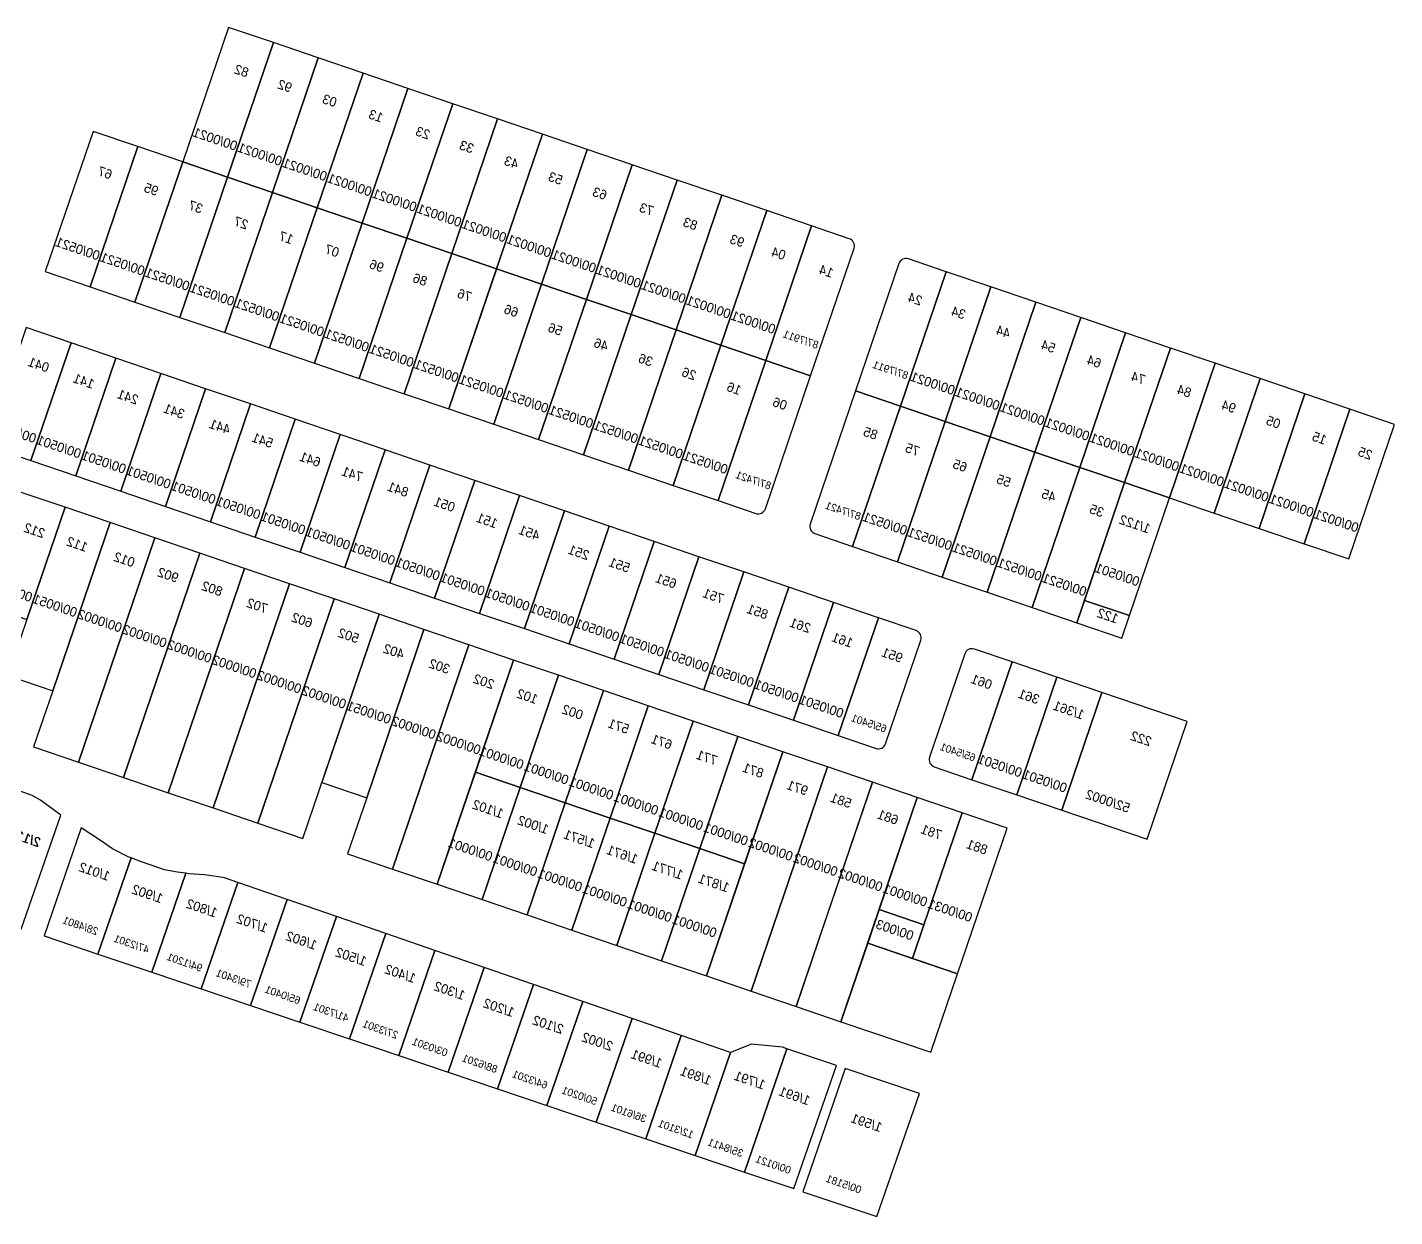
# Model space of a CAD drawing. Header units: metres. Extents: x 639570 to 641101, y 3298531 to 3299355.
# Drawn here: x 640524 to 641101, y 3298531 to 3299033 of the extents above; entities that cross this region are included whole.
import ezdxf

# ---------------------------------------------------------------- set-up
doc = ezdxf.new("R2010")
doc.units = ezdxf.units.M
doc.header["$MEASUREMENT"] = 0
doc.layers.add('NO', color=4, linetype='Continuous')
doc.layers.add('S', color=7, linetype='Continuous')
doc.layers.add('Parcel_Boundary', color=1, linetype='Continuous', lineweight=30)
doc.styles.add('AREA', font='NASKHD.shx', dxfattribs={"height": 4})

msp = doc.modelspace()

# ---------------------------------------------------------------- linework, layer by layer
at = {"layer": 'Parcel_Boundary'}
for points in [[(640627.96, 3299026.99), (640609.03, 3299033.44), (640589.69, 3298976.64), (640608.63, 3298970.19), (640614.23, 3298986.65), (640627.96, 3299026.99)], [(640646.9, 3299020.55), (640627.96, 3299026.99), (640614.23, 3298986.65), (640608.63, 3298970.19), (640627.56, 3298963.75), (640646.9, 3299020.55)], [(640665.83, 3299014.1), (640646.9, 3299020.55), (640627.56, 3298963.75), (640646.49, 3298957.3), (640665.83, 3299014.1)], [(640684.76, 3299007.66), (640665.83, 3299014.1), (640646.49, 3298957.3), (640665.43, 3298950.86), (640684.76, 3299007.66)], [(640703.7, 3299001.21), (640684.76, 3299007.66), (640665.43, 3298950.86), (640684.36, 3298944.41), (640703.7, 3299001.21)], [(640722.63, 3298994.77), (640703.7, 3299001.21), (640684.36, 3298944.41), (640703.29, 3298937.97), (640722.63, 3298994.77)], [(640741.56, 3298988.32), (640722.63, 3298994.77), (640703.29, 3298937.97), (640722.22, 3298931.52), (640741.56, 3298988.32)], [(640570.76, 3298983.09), (640551.83, 3298989.53), (640531.69, 3298930.37), (640550.62, 3298923.92), (640570.76, 3298983.09)], [(640760.49, 3298981.87), (640741.56, 3298988.32), (640722.22, 3298931.52), (640741.16, 3298925.08), (640760.49, 3298981.87)], [(640589.69, 3298976.64), (640570.76, 3298983.09), (640550.62, 3298923.92), (640569.55, 3298917.47), (640589.69, 3298976.64)], [(640779.43, 3298975.43), (640760.49, 3298981.87), (640741.16, 3298925.08), (640760.09, 3298918.63), (640779.43, 3298975.43)], [(640608.63, 3298970.19), (640589.69, 3298976.64), (640569.55, 3298917.47), (640588.48, 3298911.03), (640608.63, 3298970.19)], [(640798.36, 3298968.98), (640779.43, 3298975.43), (640760.09, 3298918.63), (640779.02, 3298912.18), (640798.36, 3298968.98)], [(640627.56, 3298963.75), (640608.63, 3298970.19), (640588.48, 3298911.03), (640607.42, 3298904.58), (640627.56, 3298963.75)], [(640817.29, 3298962.54), (640798.36, 3298968.98), (640779.02, 3298912.18), (640797.96, 3298905.74), (640817.29, 3298962.54)], [(640646.49, 3298957.3), (640627.56, 3298963.75), (640607.42, 3298904.58), (640626.35, 3298898.14), (640646.49, 3298957.3)], [(640836.23, 3298956.09), (640817.29, 3298962.54), (640797.96, 3298905.74), (640816.89, 3298899.29), (640836.23, 3298956.09)], [(640665.43, 3298950.86), (640646.49, 3298957.3), (640626.35, 3298898.14), (640645.28, 3298891.69), (640665.43, 3298950.86)], [(640684.36, 3298944.41), (640665.43, 3298950.86), (640645.28, 3298891.69), (640664.22, 3298885.25), (640684.36, 3298944.41)], [(640855.16, 3298949.65), (640836.23, 3298956.09), (640816.89, 3298899.29), (640835.82, 3298892.85), (640855.16, 3298949.65)], [(640703.29, 3298937.97), (640684.36, 3298944.41), (640664.22, 3298885.25), (640683.15, 3298878.8), (640703.29, 3298937.97)], [(640722.22, 3298931.52), (640703.29, 3298937.97), (640683.15, 3298878.8), (640702.08, 3298872.36), (640722.22, 3298931.52)], [(640741.16, 3298925.08), (640722.22, 3298931.52), (640722.03, 3298930.95), (640702.08, 3298872.36), (640721.01, 3298865.91), (640741.16, 3298925.08)], [(640930.89, 3298923.86), (640911.96, 3298930.31), (640892.62, 3298873.51), (640911.55, 3298867.06), (640930.89, 3298923.86)], [(640760.09, 3298918.63), (640741.16, 3298925.08), (640721.01, 3298865.91), (640739.95, 3298859.46), (640760.09, 3298918.63)], [(640949.82, 3298917.42), (640930.89, 3298923.86), (640911.55, 3298867.06), (640930.49, 3298860.62), (640949.82, 3298917.42)], [(640779.02, 3298912.18), (640760.09, 3298918.63), (640739.95, 3298859.46), (640758.88, 3298853.02), (640779.02, 3298912.18)], [(640968.76, 3298910.97), (640949.82, 3298917.42), (640930.49, 3298860.62), (640949.42, 3298854.17), (640968.76, 3298910.97)], [(640793.9, 3298893.83), (640797.96, 3298905.74), (640779.02, 3298912.18), (640758.88, 3298853.02), (640777.81, 3298846.57), (640793.9, 3298893.83)], [(640987.69, 3298904.53), (640968.76, 3298910.97), (640949.42, 3298854.17), (640968.35, 3298847.73), (640987.69, 3298904.53)], [(640542.56, 3298900.25), (640523.63, 3298906.7), (640506.71, 3298857), (640525.64, 3298850.56), (640542.56, 3298900.25)], [(640816.89, 3298899.29), (640797.96, 3298905.74), (640793.9, 3298893.83), (640777.81, 3298846.57), (640796.75, 3298840.13), (640816.89, 3298899.29)], [(641006.62, 3298898.08), (640987.69, 3298904.53), (640968.35, 3298847.73), (640987.28, 3298841.28), (641006.62, 3298898.08)], [(640561.49, 3298893.81), (640542.56, 3298900.25), (640525.64, 3298850.56), (640544.58, 3298844.11), (640561.49, 3298893.81)], [(640835.82, 3298892.85), (640816.89, 3298899.29), (640796.75, 3298840.13), (640815.68, 3298833.68), (640835.82, 3298892.85)], [(640580.43, 3298887.36), (640561.49, 3298893.81), (640544.58, 3298844.11), (640563.51, 3298837.66), (640580.43, 3298887.36)], [(641025.55, 3298891.64), (641006.62, 3298898.08), (640987.28, 3298841.28), (641006.22, 3298834.84), (641025.55, 3298891.64)], [(640599.36, 3298880.92), (640580.43, 3298887.36), (640563.51, 3298837.66), (640582.44, 3298831.22), (640599.36, 3298880.92)], [(641044.49, 3298885.19), (641025.55, 3298891.64), (641006.22, 3298834.84), (641025.15, 3298828.39), (641044.49, 3298885.19)], [(641063.42, 3298878.74), (641044.49, 3298885.19), (641025.15, 3298828.39), (641044.08, 3298821.95), (641063.42, 3298878.74)], [(640618.29, 3298874.47), (640599.36, 3298880.92), (640582.44, 3298831.22), (640601.37, 3298824.77), (640618.29, 3298874.47)], [(641082.35, 3298872.3), (641063.42, 3298878.74), (641044.08, 3298821.95), (641063.02, 3298815.5), (641082.35, 3298872.3)], [(640637.23, 3298868.03), (640618.29, 3298874.47), (640601.37, 3298824.77), (640620.31, 3298818.33), (640637.23, 3298868.03)], [(640911.55, 3298867.06), (640892.62, 3298873.51), (640872.48, 3298814.35), (640891.41, 3298807.9), (640901.7, 3298838.13), (640911.55, 3298867.06)], [(641101.29, 3298865.85), (641082.35, 3298872.3), (641063.02, 3298815.5), (641081.95, 3298809.05), (641101.29, 3298865.85)], [(640656.16, 3298861.58), (640637.23, 3298868.03), (640620.31, 3298818.33), (640639.24, 3298811.88), (640656.16, 3298861.58)], [(640930.49, 3298860.62), (640911.55, 3298867.06), (640901.7, 3298838.13), (640891.41, 3298807.9), (640910.34, 3298801.45), (640930.49, 3298860.62)], [(640675.09, 3298855.14), (640656.16, 3298861.58), (640639.24, 3298811.88), (640658.17, 3298805.44), (640675.09, 3298855.14)], [(640949.42, 3298854.17), (640930.49, 3298860.62), (640910.34, 3298801.45), (640929.28, 3298795.01), (640949.42, 3298854.17)], [(640694.02, 3298848.69), (640675.09, 3298855.14), (640658.17, 3298805.44), (640677.11, 3298798.99), (640694.02, 3298848.69)], [(640968.35, 3298847.73), (640949.42, 3298854.17), (640929.28, 3298795.01), (640948.21, 3298788.56), (640968.35, 3298847.73)], [(640712.96, 3298842.24), (640694.02, 3298848.69), (640677.11, 3298798.99), (640696.04, 3298792.55), (640712.96, 3298842.24)], [(640987.28, 3298841.28), (640968.35, 3298847.73), (640948.21, 3298788.56), (640967.14, 3298782.12), (640987.28, 3298841.28)], [(640731.89, 3298835.8), (640712.96, 3298842.24), (640696.04, 3298792.55), (640714.97, 3298786.1), (640731.89, 3298835.8)], [(641006.22, 3298834.84), (640987.28, 3298841.28), (640970.37, 3298791.58), (640989.3, 3298785.14), (641006.22, 3298834.84)], [(640540.06, 3298830.86), (640521.13, 3298837.3), (640505.02, 3298789.97), (640523.95, 3298783.52), (640540.06, 3298830.86)], [(640750.82, 3298829.35), (640731.89, 3298835.8), (640714.97, 3298786.1), (640733.9, 3298779.65), (640750.82, 3298829.35)], [(640559, 3298824.41), (640540.06, 3298830.86), (640523.95, 3298783.52), (640515.89, 3298759.86), (640534.82, 3298753.41), (640559, 3298824.41)], [(640769.76, 3298822.91), (640750.82, 3298829.35), (640733.9, 3298779.65), (640752.84, 3298773.21), (640769.76, 3298822.91)], [(640577.93, 3298817.97), (640559, 3298824.41), (640534.82, 3298753.41), (640526.77, 3298729.75), (640545.7, 3298723.3), (640577.93, 3298817.97)], [(640596.86, 3298811.52), (640577.93, 3298817.97), (640545.7, 3298723.3), (640564.63, 3298716.86), (640596.86, 3298811.52)], [(640788.69, 3298816.46), (640769.76, 3298822.91), (640752.84, 3298773.21), (640771.77, 3298766.76), (640788.69, 3298816.46)], [(640807.62, 3298810.02), (640788.69, 3298816.46), (640771.77, 3298766.76), (640790.7, 3298760.32), (640807.62, 3298810.02)], [(640615.79, 3298805.07), (640596.86, 3298811.52), (640564.63, 3298716.86), (640583.57, 3298710.41), (640615.79, 3298805.07)], [(640826.56, 3298803.57), (640807.62, 3298810.02), (640790.7, 3298760.32), (640809.64, 3298753.87), (640826.56, 3298803.57)], [(640634.73, 3298798.63), (640615.79, 3298805.07), (640583.57, 3298710.41), (640602.5, 3298703.96), (640634.73, 3298798.63)], [(640845.49, 3298797.12), (640826.56, 3298803.57), (640809.64, 3298753.87), (640828.57, 3298747.43), (640845.49, 3298797.12)], [(640653.66, 3298792.18), (640634.73, 3298798.63), (640602.5, 3298703.96), (640621.43, 3298697.52), (640653.66, 3298792.18)], [(640864.42, 3298790.68), (640845.49, 3298797.12), (640828.57, 3298747.43), (640847.5, 3298740.98), (640864.42, 3298790.68)], [(640672.59, 3298785.74), (640653.66, 3298792.18), (640621.43, 3298697.52), (640640.37, 3298691.07), (640672.59, 3298785.74)], [(640883.35, 3298784.23), (640864.42, 3298790.68), (640847.5, 3298740.98), (640866.43, 3298734.53), (640883.35, 3298784.23)], [(640989.3, 3298785.14), (640970.37, 3298791.58), (640967.14, 3298782.12), (640986.08, 3298775.67), (640989.3, 3298785.14)], [(640691.53, 3298779.29), (640672.59, 3298785.74), (640648.42, 3298714.74), (640667.36, 3298708.29), (640691.53, 3298779.29)], [(640710.46, 3298772.85), (640691.53, 3298779.29), (640667.36, 3298708.29), (640659.3, 3298684.63), (640678.23, 3298678.18), (640710.46, 3298772.85)], [(640729.39, 3298766.4), (640710.46, 3298772.85), (640678.23, 3298678.18), (640697.16, 3298671.74), (640729.39, 3298766.4)], [(640748.32, 3298759.96), (640729.39, 3298766.4), (640713.28, 3298719.07), (640732.21, 3298712.62), (640748.32, 3298759.96)], [(640958.71, 3298759.16), (640939.78, 3298765.61), (640922.86, 3298715.91), (640941.79, 3298709.46), (640958.71, 3298759.16)], [(640767.26, 3298753.51), (640748.32, 3298759.96), (640732.21, 3298712.62), (640751.14, 3298706.18), (640767.26, 3298753.51)], [(640977.64, 3298752.72), (640958.71, 3298759.16), (640941.79, 3298709.46), (640960.73, 3298703.02), (640977.64, 3298752.72)], [(640786.19, 3298747.06), (640767.26, 3298753.51), (640751.14, 3298706.18), (640770.08, 3298699.73), (640786.19, 3298747.06)], [(641013.71, 3298740.44), (640977.64, 3298752.72), (640960.73, 3298703.02), (640996.79, 3298690.74), (641013.71, 3298740.44)], [(640805.12, 3298740.62), (640786.19, 3298747.06), (640770.08, 3298699.73), (640789.01, 3298693.29), (640805.12, 3298740.62)], [(640824.06, 3298734.17), (640805.12, 3298740.62), (640789.01, 3298693.29), (640807.94, 3298686.84), (640824.06, 3298734.17)], [(640842.99, 3298727.73), (640824.06, 3298734.17), (640807.94, 3298686.84), (640826.88, 3298680.39), (640842.99, 3298727.73)], [(640861.92, 3298721.28), (640842.99, 3298727.73), (640810.76, 3298633.06), (640829.69, 3298626.62), (640861.92, 3298721.28)], [(640880.86, 3298714.84), (640861.92, 3298721.28), (640829.69, 3298626.62), (640848.63, 3298620.17), (640880.86, 3298714.84)], [(640732.21, 3298712.62), (640713.28, 3298719.07), (640697.16, 3298671.74), (640716.1, 3298665.29), (640732.21, 3298712.62)], [(640899.79, 3298708.39), (640880.86, 3298714.84), (640861.52, 3298658.04), (640848.63, 3298620.17), (640867.56, 3298613.73), (640899.79, 3298708.39)], [(640538.21, 3298700.92), (640529.7, 3298707.33), (640526.14, 3298709.27), (640520.18, 3298711.37), (640502.03, 3298659.45), (640521.43, 3298652.84), (640538.21, 3298700.92)], [(640751.14, 3298706.18), (640732.21, 3298712.62), (640716.1, 3298665.29), (640735.03, 3298658.85), (640751.14, 3298706.18)], [(640918.72, 3298701.94), (640899.79, 3298708.39), (640883.67, 3298661.06), (640902.61, 3298654.61), (640918.72, 3298701.94)], [(640770.08, 3298699.73), (640751.14, 3298706.18), (640735.03, 3298658.85), (640753.96, 3298652.4), (640770.08, 3298699.73)], [(640789.01, 3298693.29), (640770.08, 3298699.73), (640753.96, 3298652.4), (640772.9, 3298645.95), (640789.01, 3298693.29)], [(640937.65, 3298695.5), (640918.72, 3298701.94), (640902.61, 3298654.61), (640897.77, 3298640.41), (640916.71, 3298633.97), (640937.65, 3298695.5)], [(640567.92, 3298682.92), (640566.71, 3298683.4), (640560.08, 3298686.67), (640555.01, 3298690.21), (640546.87, 3298695.52), (640531.16, 3298649.95), (640553.9, 3298642.29), (640567.92, 3298682.92)], [(640807.94, 3298686.84), (640789.01, 3298693.29), (640772.9, 3298645.95), (640791.83, 3298639.51), (640807.94, 3298686.84)], [(640826.88, 3298680.39), (640807.94, 3298686.84), (640791.83, 3298639.51), (640810.76, 3298633.06), (640826.88, 3298680.39)], [(640591.05, 3298676.39), (640587.56, 3298676.94), (640582, 3298677.89), (640576.31, 3298679.87), (640571.89, 3298681.35), (640567.92, 3298682.92), (640553.9, 3298642.29), (640576.65, 3298634.62), (640591.05, 3298676.39)], [(640612.99, 3298672.53), (640607.36, 3298674.47), (640603.86, 3298675.06), (640598.86, 3298675.75), (640592.21, 3298676.21), (640591.05, 3298676.39), (640576.65, 3298634.62), (640597.5, 3298627.6), (640612.99, 3298672.53)], [(640633.79, 3298665.36), (640612.99, 3298672.53), (640597.5, 3298627.6), (640618.35, 3298620.57), (640633.79, 3298665.36)], [(640654.59, 3298658.19), (640633.79, 3298665.36), (640618.35, 3298620.57), (640639.19, 3298613.55), (640654.59, 3298658.19)], [(640675.39, 3298651.01), (640654.59, 3298658.19), (640639.19, 3298613.55), (640660.04, 3298606.52), (640675.39, 3298651.01)], [(640902.61, 3298654.61), (640883.67, 3298661.06), (640878.84, 3298646.86), (640897.77, 3298640.41), (640902.61, 3298654.61)], [(640696.18, 3298643.84), (640675.39, 3298651.01), (640660.04, 3298606.52), (640680.89, 3298599.5), (640696.18, 3298643.84)], [(640916.71, 3298633.97), (640878.84, 3298646.86), (640867.56, 3298613.73), (640905.43, 3298600.83), (640916.71, 3298633.97)], [(640716.98, 3298636.67), (640696.18, 3298643.84), (640680.89, 3298599.5), (640701.74, 3298592.47), (640716.98, 3298636.67)], [(640737.78, 3298629.5), (640716.98, 3298636.67), (640701.74, 3298592.47), (640722.59, 3298585.44), (640737.78, 3298629.5)], [(640758.58, 3298622.33), (640737.78, 3298629.5), (640722.59, 3298585.44), (640743.44, 3298578.42), (640758.58, 3298622.33)], [(640779.38, 3298615.15), (640758.58, 3298622.33), (640743.44, 3298578.42), (640764.29, 3298571.39), (640779.38, 3298615.15)], [(640800.17, 3298607.98), (640779.38, 3298615.15), (640764.29, 3298571.39), (640785.13, 3298564.37), (640800.17, 3298607.98)], [(640820.97, 3298600.81), (640800.17, 3298607.98), (640785.13, 3298564.37), (640805.98, 3298557.34), (640820.97, 3298600.81)], [(640844.76, 3298602.31), (640842.84, 3298602.96), (640829.79, 3298604.29), (640820.97, 3298600.81), (640805.98, 3298557.34), (640826.83, 3298550.32), (640844.76, 3298602.31)], [(640865.61, 3298595.29), (640844.76, 3298602.31), (640826.83, 3298550.32), (640847.68, 3298543.29), (640865.61, 3298595.29)], [(640851.47, 3298542.02), (640882.74, 3298531.48), (640900.68, 3298583.47), (640869.4, 3298594.01), (640851.47, 3298542.02)]]:
    msp.add_lwpolyline(points, close=True, dxfattribs=at)
for points in [[(640873.07, 3298940.19, 0.414214), (640871.08, 3298944.23), (640855.16, 3298949.65), (640835.82, 3298892.85), (640854.75, 3298886.4), (640873.07, 3298940.19, 0.414214)], [(640911.96, 3298930.31), (640896.03, 3298935.73, 0.414214), (640892, 3298933.74), (640873.69, 3298879.96), (640892.62, 3298873.51), (640911.96, 3298930.31)], [(640854.75, 3298886.4), (640835.82, 3298892.85), (640815.68, 3298833.68), (640831.6, 3298828.26, 0.414214), (640835.64, 3298830.25), (640854.75, 3298886.4)], [(640892.62, 3298873.51), (640873.69, 3298879.96), (640854.57, 3298823.8, 0.414214), (640856.56, 3298819.77), (640872.48, 3298814.35), (640892.62, 3298873.51)], [(640901.26, 3298774.78, 0.414214), (640899.28, 3298778.81), (640883.35, 3298784.23), (640866.43, 3298734.53), (640882.36, 3298729.11, 0.414214), (640886.39, 3298731.1), (640901.26, 3298774.78, 0.414214)], [(640939.78, 3298765.61), (640923.86, 3298771.03, 0.414214), (640919.82, 3298769.04), (640904.95, 3298725.36, 0.414214), (640906.94, 3298721.33), (640922.86, 3298715.91), (640939.78, 3298765.61)]]:
    msp.add_lwpolyline(points, format="xyb", close=True, dxfattribs=at)

# ---------------------------------------------------------------- texts
at = {"layer": 'NO', "style": 'AREA', "text_generation_flag": 2}
for s, rotation, p in [('82', 341.19913, (640616.72, 3299012.24, 22.51)), ('92', 341.19913, (640634.98, 3299005.87, 22.51)), ('03', 341.19913, (640653.89, 3298999.66, 22.51)), ('13', 341.19913, (640673.42, 3298993.22, 22.51)), ('23', 341.19913, (640693.27, 3298986.04, 22.51)), ('33', 341.19913, (640711.74, 3298980.18, 22.51)), ('67', 341.19913, (640559.08, 3298969.2, 22.51)), ('43', 341.19913, (640730.63, 3298973.62, 22.51)), ('53', 341.19913, (640749.24, 3298966.88, 22.51)), ('95', 341.19913, (640578.59, 3298962.25, 22.51)), ('63', 341.19913, (640767.92, 3298960.49, 22.51)), ('37', 341.19913, (640597.35, 3298954.8, 22.51)), ('73', 341.19913, (640787.71, 3298953.85, 22.51)), ('27', 341.19913, (640616.51, 3298948.04, 22.51)), ('83', 341.19913, (640806.15, 3298947.7, 22.51)), ('17', 341.19913, (640635.51, 3298941.83, 22.51)), ('93', 341.19913, (640825.91, 3298940.52, 22.51)), ('07', 341.19913, (640654.91, 3298936.31, 22.51)), ('04', 341.19913, (640843.4, 3298935.15, 22.51)), ('96', 341.19913, (640673.75, 3298929.95, 22.51)), ('86', 341.19913, (640692.06, 3298924.14, 22.51)), ('14', 341.19913, (640863.53, 3298927.66, 22.51)), ('76', 341.19913, (640710.87, 3298917.58, 22.51)), ('66', 341.19913, (640730.57, 3298910.97, 22.51)), ('24', 341.19913, (640901.03, 3298915.93, 22.51)), ('34', 341.19913, (640919.34, 3298910.12, 22.51)), ('56', 341.19913, (640749.14, 3298903.18, 22.51)), ('44', 341.19913, (640938.25, 3298902.13, 22.51)), ('46', 341.19913, (640768.49, 3298896.77, 22.51)), ('54', 341.19913, (640957.26, 3298895.91, 22.51)), ('041', 341.19913, (640532.47, 3298887.74, 22.51)), ('36', 341.19913, (640787.3, 3298890.21, 22.51)), ('64', 341.19913, (640976.61, 3298889.51, 22.51)), ('141', 341.19913, (640551.52, 3298880.83, 22.51)), ('26', 341.19913, (640805.61, 3298884.4, 22.51)), ('74', 341.19913, (640995.22, 3298882.6, 22.51)), ('16', 341.19913, (640824.62, 3298878.18, 22.51)), ('84', 341.19913, (641014.63, 3298877.08, 22.51)), ('241', 341.19913, (640570.15, 3298874.15, 22.51)), ('06', 341.19913, (640843.97, 3298871.78, 22.51)), ('94', 341.19913, (641033.43, 3298870.53, 22.51)), ('341', 341.19913, (640589.69, 3298868.09, 22.51)), ('441', 341.19913, (640608.98, 3298861.6, 22.51)), ('85', 341.19913, (640882.21, 3298859.28, 22.51)), ('05', 341.19913, (641052.24, 3298863.97, 22.51)), ('541', 341.19913, (640627, 3298855.83, 22.51)), ('15', 341.19913, (641071.68, 3298857.22, 22.51)), ('641', 341.19913, (640647.09, 3298847.77, 22.51)), ('75', 341.19913, (640899.93, 3298852.42, 22.51)), ('25', 341.19913, (641091.03, 3298850.81, 22.51)), ('741', 341.19913, (640664.87, 3298841.58, 22.51)), ('65', 341.19913, (640919.98, 3298845.62, 22.51)), ('841', 341.19913, (640684.16, 3298835.1, 22.51)), ('55', 341.19913, (640938.44, 3298839.26, 22.51)), ('45', 341.19913, (640957.45, 3298833.05, 22.51)), ('051', 341.19913, (640703.8, 3298828.79, 22.51)), ('35', 341.19913, (640977.7, 3298826.59, 22.51)), ('212', 341.19913, (640530.68, 3298817.79, 22.51)), ('151', 341.19913, (640721.76, 3298821.94, 22.51)), ('1/122', 341.19913, (640997.3, 3298819.77, 22.51)), ('112', 341.19913, (640548.7, 3298811.98, 22.51)), ('451', 341.19913, (640739.6, 3298816.83, 22.51)), ('251', 341.19913, (640760.47, 3298808.49, 22.51)), ('012', 341.19913, (640568.61, 3298805.5, 22.51)), ('551', 341.19913, (640777.65, 3298803.21, 22.51)), ('902', 341.19913, (640587.1, 3298798.99, 22.51)), ('651', 341.19913, (640797.36, 3298796.48, 22.51)), ('802', 341.19913, (640605.69, 3298793.22, 22.51)), ('751', 341.19913, (640817.32, 3298790.17, 22.51)), ('702', 341.19913, (640624.74, 3298786.02, 22.51)), ('851', 341.19913, (640835.95, 3298783.5, 22.51)), ('602', 341.19913, (640643.67, 3298779.92, 22.51)), ('261', 341.19913, (640853.98, 3298777.73, 22.51)), ('122', 341.19913, (640983.78, 3298781.79, 22.51)), ('502', 341.19913, (640663.3, 3298773.42, 22.51)), ('161', 341.19913, (640871.76, 3298771.54, 22.51)), ('402', 341.19913, (640682.38, 3298766.77, 22.51)), ('302', 341.19913, (640701.65, 3298760.47, 22.51)), ('951', 341.19913, (640892.8, 3298765.18, 22.51)), ('202', 341.19913, (640720.38, 3298754.02, 22.51)), ('061', 341.19913, (640930.5, 3298753.91, 22.51)), ('102', 341.19913, (640738.75, 3298747.77, 22.51)), ('361', 341.19913, (640950.49, 3298747.68, 22.51)), ('1/361', 341.19913, (640969.42, 3298741.23, 22.51)), ('002', 341.19913, (640757.83, 3298741.12, 22.51)), ('571', 341.19913, (640777.3, 3298735.17, 22.51)), ('671', 341.19913, (640795.47, 3298728.57, 22.51)), ('222', 341.19913, (640997.83, 3298729.94, 22.51)), ('771', 341.19913, (640814.55, 3298721.92, 22.51)), ('871', 341.19913, (640834.1, 3298716.52, 22.51)), ('971', 341.19913, (640852.78, 3298709.16, 22.51)), ('581', 341.19913, (640871.2, 3298703.81, 22.51)), ('1/102', 341.19913, (640724.24, 3298699.52, 22.51)), ('681', 341.19913, (640890.98, 3298696.76, 22.51)), ('1/002', 341.19913, (640743.32, 3298692.87, 22.51)), ('781', 341.19913, (640909.35, 3298690.51, 22.51)), ('2/112', 340.57027, (640528.7, 3298687.33, 5.4)), ('2/112', 341.19913, (640528.93, 3298687.34, 16.76)), ('1/571', 341.19913, (640762.8, 3298686.92, 22.51)), ('1/671', 341.19913, (640780.97, 3298680.32, 22.51)), ('881', 341.19913, (640928.63, 3298684.21, 22.51)), ('1/012', 341.19913, (640558.12, 3298673.12, 22.51)), ('1/771', 341.19913, (640800.05, 3298673.66, 22.51)), ('1/871', 341.19913, (640819.6, 3298668.26, 22.51)), ('1/902', 341.19913, (640580.49, 3298663.69, 22.51)), ('1/802', 341.19913, (640603.46, 3298657.65, 22.51)), ('1/702', 341.19913, (640624.75, 3298651.26, 34.8)), ('1/602', 341.19913, (640645.51, 3298644, 34.8)), ('1/502', 341.19913, (640666.44, 3298637.19, 34.8)), ('1/402', 341.19913, (640687.24, 3298630.01, 34.8)), ('1/302', 341.19913, (640708.03, 3298622.84, 34.8)), ('1/202', 341.19913, (640728.83, 3298615.67, 34.8)), ('2/102', 341.19913, (640749.63, 3298608.49, 34.8)), ('2/002', 341.19913, (640770.43, 3298601.32, 34.8)), ('1/991', 341.19913, (640791.23, 3298594.15, 34.8)), ('1/891', 341.19913, (640812.02, 3298586.97, 34.8)), ('1/791', 341.19913, (640834.79, 3298585.02, 34.8)), ('1/691', 341.19913, (640853.67, 3298578.43, 34.8)), ('1/591', 341.19913, (640884.06, 3298567.11, 42.38))]:
    msp.add_text(s, height=4, rotation=rotation, dxfattribs=at).set_placement(p)
at = {"layer": 'S', "style": 'AREA', "text_generation_flag": 2}
for s, height, rotation, p in [('00/0021', 4, 341.19913, (640611.9, 3298981.3, 22.51)), ('00/0021', 4, 341.19913, (640630.83, 3298974.85, 22.51)), ('00/0021', 4, 341.19913, (640649.76, 3298968.41, 22.51)), ('00/0021', 4, 341.19913, (640668.7, 3298961.96, 22.51)), ('00/0021', 4, 341.19913, (640687.63, 3298955.51, 22.51)), ('00/0021', 4, 341.19913, (640706.56, 3298949.07, 22.51)), ('00/0021', 4, 341.19913, (640725.49, 3298942.62, 22.51)), ('00/0021', 4, 341.19913, (640744.43, 3298936.18, 22.51)), ('00/0521', 4, 341.19913, (640553.89, 3298935.02, 22.51)), ('00/0021', 4, 341.19913, (640763.36, 3298929.73, 22.51)), ('00/0521', 4, 341.19913, (640572.82, 3298928.58, 22.51)), ('00/0521', 4, 341.19913, (640591.75, 3298922.13, 22.51)), ('00/0021', 4, 341.19913, (640782.29, 3298923.29, 22.51)), ('00/0521', 4, 341.19913, (640610.69, 3298915.69, 22.51)), ('00/0021', 4, 341.19913, (640801.23, 3298916.84, 22.51)), ('00/0521', 4, 341.19913, (640629.62, 3298909.24, 22.51)), ('00/0021', 4, 341.19913, (640820.16, 3298910.39, 22.51)), ('00/0521', 4, 341.19913, (640648.55, 3298902.79, 22.51)), ('00/0021', 4, 341.19913, (640839.09, 3298903.95, 22.51)), ('00/0521', 4, 341.19913, (640667.49, 3298896.35, 22.51)), ('87/7911', 3.2, 341.19913, (640857.42, 3298897.7, 22.51)), ('00/0521', 4, 341.19913, (640686.42, 3298889.9, 22.51)), ('00/0521', 4, 341.19913, (640705.35, 3298883.46, 22.51)), ('87/7911', 3.2, 341.19913, (640895.28, 3298884.81, 22.51)), ('00/0021', 4, 341.19913, (640914.82, 3298878.17, 22.51)), ('00/0521', 4, 341.19913, (640724.28, 3298877.01, 22.51)), ('00/0021', 4, 341.19913, (640933.76, 3298871.72, 22.51)), ('00/0521', 4, 341.19913, (640743.22, 3298870.57, 22.51)), ('00/0521', 4, 341.19913, (640762.15, 3298864.12, 22.51)), ('00/0021', 4, 341.19913, (640952.69, 3298865.28, 22.51)), ('00/0501', 4, 341.19913, (640527.04, 3298857.86, 22.51)), ('00/0521', 4, 341.19913, (640781.08, 3298857.68, 22.51)), ('00/0021', 4, 341.19913, (640971.62, 3298858.83, 22.51)), ('00/0501', 4, 341.19913, (640545.98, 3298851.42, 22.51)), ('00/0521', 4, 341.19913, (640800.02, 3298851.23, 22.51)), ('00/0021', 4, 341.19913, (640990.55, 3298852.38, 22.51)), ('00/0501', 4, 341.19913, (640564.91, 3298844.97, 22.51)), ('00/0521', 4, 341.19913, (640818.95, 3298844.78, 22.51)), ('00/0021', 4, 341.19913, (641009.49, 3298845.94, 22.51)), ('00/0501', 4, 341.19913, (640583.84, 3298838.53, 22.51)), ('00/0021', 4, 341.19913, (641028.42, 3298839.49, 22.51)), ('00/0501', 4, 341.19913, (640602.77, 3298832.08, 22.51)), ('87/7421', 3.2, 341.19913, (640837.42, 3298838.29, 22.51)), ('00/0021', 4, 341.19913, (641047.35, 3298833.05, 22.51)), ('00/0501', 4, 341.19913, (640621.71, 3298825.64, 22.51)), ('00/0021', 4, 341.19913, (641066.29, 3298826.6, 22.51)), ('87/7421', 3.2, 341.19913, (640875.29, 3298825.39, 22.51)), ('00/0021', 4, 341.19913, (641085.22, 3298820.16, 22.51)), ('00/0501', 4, 341.19913, (640640.64, 3298819.19, 22.51)), ('00/0521', 4, 341.19913, (640894.68, 3298819, 22.51)), ('00/0501', 4, 341.19913, (640659.57, 3298812.74, 22.51)), ('00/0521', 4, 341.19913, (640913.61, 3298812.56, 22.51)), ('00/0501', 4, 341.19913, (640678.51, 3298806.3, 22.51)), ('00/0521', 4, 341.19913, (640932.55, 3298806.11, 22.51)), ('00/0501', 4, 341.19913, (640697.44, 3298799.85, 22.51)), ('00/0521', 4, 341.19913, (640951.48, 3298799.66, 22.51)), ('00/0501', 4, 341.19913, (640992.75, 3298797.43, 22.51)), ('00/0501', 4, 341.19913, (640716.37, 3298793.41, 22.51)), ('00/0521', 4, 341.19913, (640970.41, 3298793.22, 22.51)), ('00/0001', 4, 341.19913, (640525.35, 3298790.83, 22.51)), ('00/0501', 4, 341.19913, (640735.3, 3298786.96, 22.51)), ('00/0051', 4, 341.19913, (640544.28, 3298784.39, 22.51)), ('00/0501', 4, 341.19913, (640754.24, 3298780.52, 22.51)), ('00/0002', 4, 341.19913, (640563.22, 3298777.94, 22.51)), ('00/0501', 4, 341.19913, (640773.17, 3298774.07, 22.51)), ('00/0002', 4, 341.19913, (640582.15, 3298771.5, 22.51)), ('00/0002', 4, 341.19913, (640601.08, 3298765.05, 22.51)), ('00/0501', 4, 341.19913, (640792.1, 3298767.63, 22.51)), ('00/0002', 4, 341.19913, (640620.01, 3298758.6, 22.51)), ('00/0501', 4, 341.19913, (640811.04, 3298761.18, 22.51)), ('00/0002', 4, 341.19913, (640638.95, 3298752.16, 22.51)), ('00/0501', 4, 341.19913, (640829.97, 3298754.73, 22.51)), ('00/0002', 4, 341.19913, (640657.88, 3298745.71, 22.51)), ('00/0501', 4, 341.19913, (640848.9, 3298748.29, 22.51)), ('00/0051', 4, 341.19913, (640676.81, 3298739.27, 22.51)), ('00/0501', 4, 341.19913, (640867.83, 3298741.84, 22.51)), ('65/5401', 3.2, 341.19913, (640886.22, 3298735.69, 22.51)), ('00/0002', 4, 341.19913, (640695.75, 3298732.82, 22.51)), ('00/0002', 4, 341.19913, (640714.68, 3298726.38, 22.51)), ('00/0001', 4, 341.19913, (640732.83, 3298720.15, 22.51)), ('65/5401', 3.2, 341.19913, (640923.72, 3298723.51, 22.51)), ('00/0501', 4, 341.19913, (640943.19, 3298716.77, 22.51)), ('00/0001', 4, 341.19913, (640751.76, 3298713.7, 22.51)), ('00/0501', 4, 341.19913, (640962.13, 3298710.33, 22.51)), ('00/0001', 4, 341.19913, (640770.7, 3298707.26, 22.51)), ('00/0001', 4, 341.19913, (640789.63, 3298700.81, 22.51)), ('52/0002', 4, 341.19913, (640988.72, 3298701.87, 22.51)), ('00/0001', 4, 341.19913, (640808.56, 3298694.37, 22.51)), ('00/0001', 4, 341.19913, (640827.5, 3298687.92, 22.51)), ('00/0001', 4, 341.19913, (640719.64, 3298681.39, 22.51)), ('00/0002', 4, 341.19913, (640846.43, 3298681.48, 22.51)), ('00/0001', 4, 341.19913, (640738.57, 3298674.94, 22.51)), ('00/0002', 4, 341.19913, (640865.36, 3298675.03, 22.51)), ('00/0001', 4, 341.19913, (640757.5, 3298668.5, 22.51)), ('00/0002', 4, 341.19913, (640884.29, 3298668.58, 22.51)), ('00/0001', 4, 341.19913, (640776.43, 3298662.05, 22.51)), ('00/0001', 4, 341.19913, (640903.23, 3298662.14, 22.51)), ('00/0001', 4, 341.19913, (640795.37, 3298655.61, 22.51)), ('00/0031', 4, 341.19913, (640922.16, 3298655.69, 22.51)), ('28/4801', 3.2, 340.57027, (640553.29, 3298650.21, 4.32)), ('00/0001', 4, 341.19913, (640814.3, 3298649.16, 22.51)), ('00/003', 4, 341.19913, (640897.39, 3298647.99, 22.51)), ('47/2301', 3.2, 340.57027, (640574.89, 3298642.48, 4.32)), ('94/1201', 3.2, 340.57027, (640597.29, 3298634.75, 4.32)), ('79/3401', 3.2, 340.57027, (640617.98, 3298627.93, 4.32)), ('65/0401', 3.2, 340.57027, (640638.68, 3298621, 4.32)), ('41/7301', 3.2, 340.57027, (640659.11, 3298613.66, 4.32)), ('27/3301', 3.2, 340.57027, (640679.92, 3298606.44, 4.32)), ('03/0301', 3.2, 340.57027, (640700.85, 3298598.98, 4.32)), ('88/6201', 3.2, 340.57027, (640721.9, 3298592, 4.32)), ('64/3201', 3.2, 340.57027, (640743.07, 3298585.27, 4.32)), ('50/0201', 3.2, 340.57027, (640763.98, 3298578.44, 4.32)), ('36/6101', 3.2, 340.57027, (640784.78, 3298571.13, 4.32)), ('12/3101', 3.2, 340.57027, (640804.66, 3298564.4, 4.32)), ('35/8411', 3.2, 340.57027, (640825.6, 3298556.53, 4.32)), ('00/0121', 3.2, 340.57027, (640845.79, 3298549.39, 4.32)), ('00/5181', 3.2, 340.57027, (640875.52, 3298541.14, 4.32))]:
    msp.add_text(s, height=height, rotation=rotation, dxfattribs=at).set_placement(p)

doc.saveas('drawing.dxf')
